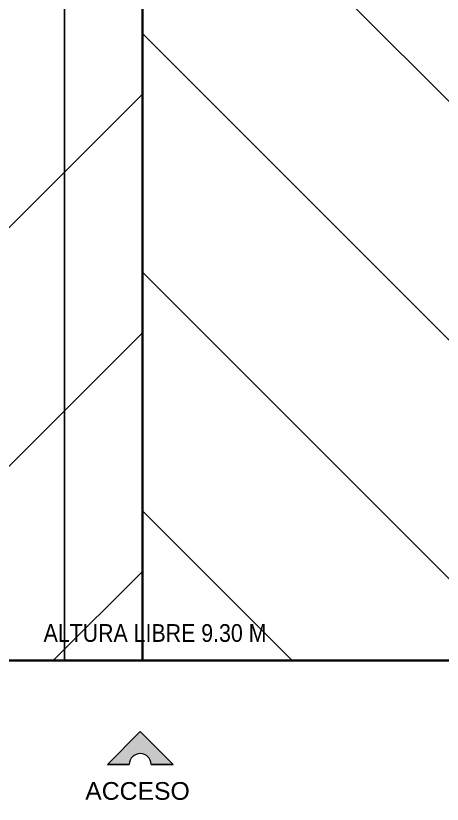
# Model space of a CAD drawing. Header units: metres. Extents: x 1.9 to 30.6, y -0.8 to 18.8.
# Drawn here: x 21.341 to 23.747, y -0.81 to 3.639 of the extents above; entities that cross this region are included whole.
import ezdxf

# ---------------------------------------------------------------- set-up
doc = ezdxf.new("R2010")
doc.units = ezdxf.units.M
doc.layers.add('A-SIMBOLOGIA', color=7, linetype='Continuous', lineweight=18)
doc.layers.add('A-TEXTOS', color=7, linetype='Continuous', lineweight=18)
doc.layers.add('ATR-ACHURADO', color=9, linetype='Continuous')
doc.layers.add('ATR-AREAS', color=1, linetype='Continuous')
doc.styles.add('Arial_2', font='arial.ttf', dxfattribs={"height": 0.002})
doc.styles.add('Nirmala UI Semilight_5', font='', dxfattribs={"width": 0.9, "height": 0.1})
doc.styles.get('Nirmala UI Semilight_5').set_extended_font_data('Nirmala UI Semilight')

# ---------------------------------------------------------------- blocks, each defined once
blk = doc.blocks.new('Acesso Principal - Acesso Principal-1509691-N_P_T_')
at = {"layer": 'A-SIMBOLOGIA'}
h = blk.add_hatch(color=256, dxfattribs=at)
edge = h.paths.add_edge_path()
edge.add_line((-0.0037, -0.005555), (0, -0.001855))
edge.add_line((0, -0.001855), (0.0037, -0.005555))
edge.add_line((0.0037, -0.005555), (0.001233, -0.005555))
edge.add_arc((0, -0.005555), 0.001233, 0, 180)
edge.add_line((-0.001233, -0.005555), (-0.0037, -0.005555))
for p, q in [((0, -0.001855), (-0.0037, -0.005555)), ((0.0037, -0.005555), (0, -0.001855)), ((-0.0037, -0.005555), (-0.001233, -0.005555)), ((0.001233, -0.005555), (0.0037, -0.005555))]:
    blk.add_line(p, q, dxfattribs=at)
at = {"layer": 'A-SIMBOLOGIA', "lineweight": 25}
for p, q in [((0, -0.001855), (-0.0037, -0.005555)), ((0.0037, -0.005555), (0, -0.001855)), ((-0.001233, -0.005555), (-0.0037, -0.005555)), ((0.001233, -0.005555), (0.0037, -0.005555))]:
    blk.add_line(p, q, dxfattribs=at)
at = {"layer": 'A-SIMBOLOGIA'}
blk.add_arc((0, -0.005555), 0.001233, 0, 180, dxfattribs=at)
blk.add_arc((0, -0.005555), 0.001233, 0, 180, dxfattribs=at)
at = {"layer": 'A-SIMBOLOGIA', "insert": (-0.006209, -0.007547), "char_height": 0.002, "width": 0.01515189, "attachment_point": 1, "style": 'Arial_2', "bg_fill": 3, "box_fill_scale": 1.25, "bg_fill_color": 9, "bg_fill_true_color": 13158600, "bg_fill_transparency": 0}
blk.add_mtext('ACCESO ', dxfattribs=at)

msp = doc.modelspace()

# ---------------------------------------------------------------- hatches: boundary and pattern name
at = {"layer": 'ATR-ACHURADO'}
h = msp.add_hatch(dxfattribs=at)
h.set_pattern_fill('ANSI31', scale=0.3)
h.paths.add_polyline_path([(17.016, 0), (22.056, 0), (22.056, 4), (17.016, 4)])
h = msp.add_hatch(dxfattribs=at)
h.set_pattern_fill('ANSI31', scale=0.3, angle=90)
h.paths.add_polyline_path([(22.056, 0), (27.096, 0), (27.096, 4), (22.056, 4)])

# ---------------------------------------------------------------- linework, layer by layer
at = {"color": 6}
for points in [[(17.016, 16), (17.016, 0), (27.0929, 0)], [(21.6159, 16), (21.6159, 0)]]:
    msp.add_lwpolyline(points, dxfattribs=at)
at = {"layer": 'ATR-AREAS', "lineweight": 35}
for points in [[(17.016, 0), (22.056, 0), (22.056, 4), (17.016, 4)], [(22.056, 0), (27.096, 0), (27.096, 4), (22.056, 4)]]:
    msp.add_lwpolyline(points, close=True, dxfattribs=at)

# ---------------------------------------------------------------- block references
at = {"layer": 'A-SIMBOLOGIA', "xscale": 50, "yscale": 50, "zscale": 50}
msp.add_blockref('Acesso Principal - Acesso Principal-1509691-N_P_T_', (22.0438, -0.3079), dxfattribs=at)

# ---------------------------------------------------------------- texts
at = {"layer": 'A-TEXTOS', "insert": (21.4984, 0.2061), "char_height": 0.1, "width": 1.45386, "attachment_point": 1, "style": 'Nirmala UI Semilight_5'}
msp.add_mtext('ALTURA LIBRE 9.30 M', dxfattribs=at)

doc.saveas('drawing.dxf')
